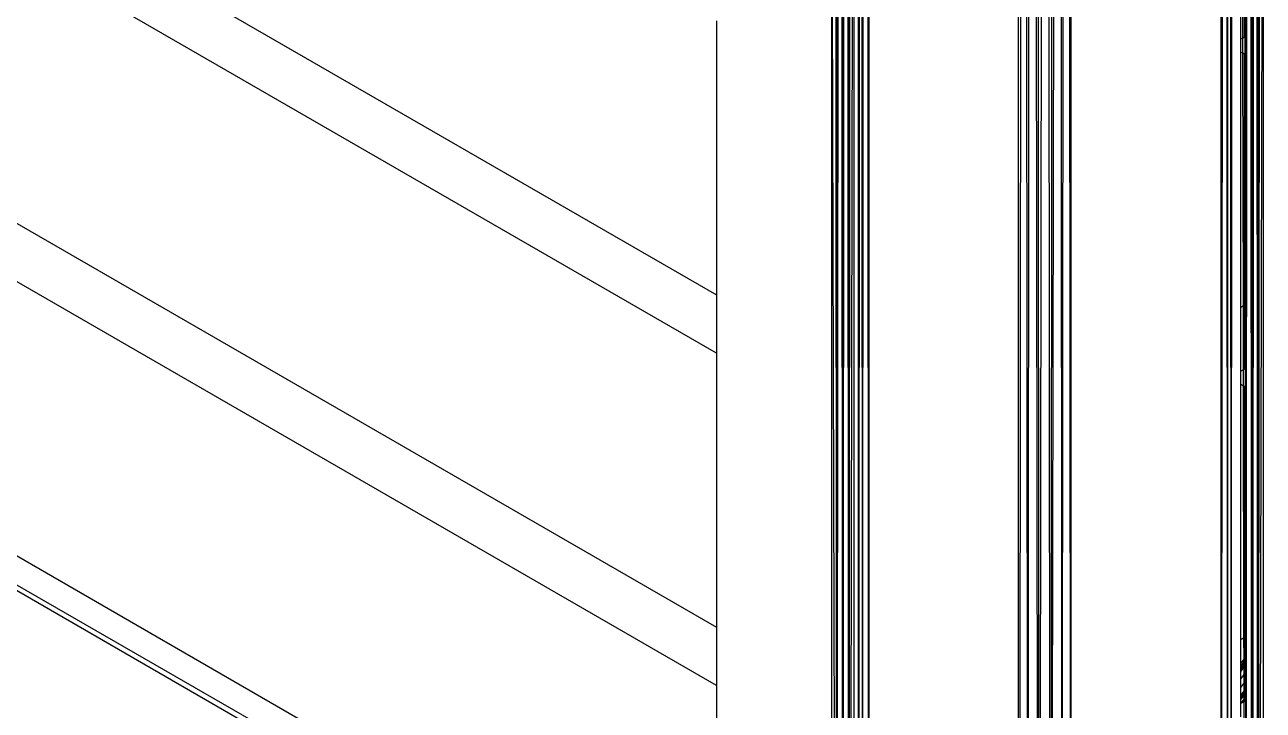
# Model space of a CAD drawing. Header units: inches. Extents: x 17 to 4615, y 5 to 3256.
# Drawn here: x 2699.6 to 2872.9, y 1673.3 to 1769.3 of the extents above; entities that cross this region are included whole.
import ezdxf

# ---------------------------------------------------------------- set-up
doc = ezdxf.new("R2010")
doc.units = ezdxf.units.IN
doc.header["$MEASUREMENT"] = 0

msp = doc.modelspace()

# ---------------------------------------------------------------- linework, layer by layer
for p, q in [((2838.69, 1525.02), (2838.69, 2259.86)), ((2839.42, 2259.44), (2838.69, 1525.02)), ((2839.42, 2259.44), (2840.01, 1524.46)), ((2840.01, 1524.46), (2840.3, 2258.93)), ((2840.3, 2258.93), (2841.55, 1524.17)), ((2841.55, 1524.17), (2841.3, 2258.36)), ((2842.37, 2257.74), (2841.55, 1524.17)), ((2842.37, 2257.74), (2843.18, 1524.17)), ((2843.43, 2257.13), (2843.18, 1524.17)), ((2843.18, 1524.17), (2844.43, 2256.55)), ((2844.43, 2256.55), (2844.73, 1524.46)), ((2844.73, 1524.46), (2845.31, 2256.04)), ((2845.31, 2256.04), (2846.04, 1525.02)), ((2846.04, 1525.02), (2846.04, 2255.62)), ((2816.3, 1540.5), (2816.24, 2242.66)), ((2816.3, 1540.5), (2816.65, 2242.94)), ((2816.34, 2242.63), (2816.3, 1540.5)), ((2816.65, 2242.94), (2816.8, 1537.86)), ((2816.8, 1537.86), (2817.14, 2243.29)), ((2817.18, 2243.33), (2817.76, 1537.1)), ((2817.76, 1537.1), (2817.76, 2243.53)), ((2866.97, 2243.53), (2866.97, 1537.1)), ((2867.58, 2243.18), (2866.97, 1537.1)), ((2867.58, 2243.18), (2867.93, 1537.86)), ((2867.93, 1537.86), (2868.07, 2242.9)), ((2868.07, 2242.9), (2868.43, 1541.32)), ((2868.39, 2242.72), (2868.43, 1541.32)), ((2868.5, 2242.65), (2868.43, 1541.32)), ((2813.65, 2240.84), (2813.24, 1539.85)), ((2813.65, 2240.84), (2814.08, 1539.75)), ((2814.08, 1539.75), (2814.51, 2241.29)), ((2814.08, 2241.04), (2814.08, 1539.75)), ((2814.51, 2241.29), (2814.92, 1553.51)), ((2814.93, 2241.59), (2814.92, 1553.51)), ((2813.24, 1539.85), (2813.23, 2240.68)), ((2812.85, 2228.86), (2813.24, 1539.85)), ((2814.95, 1553.49), (2815.32, 2230.28)), ((2870.94, 2230.22), (2870.52, 1683.67)), ((2872.59, 2229.27), (2872.2, 1540.25)), ((2871.82, 2183.17), (2871.36, 1540.83)), ((2815.64, 1891.22), (2814.95, 1553.49)), ((2815.64, 1891.22), (2815.64, 1540.12)), ((2571.54, 1861.33), (2796.4, 1731.51)), ((2796.4, 1723.34), (2571.54, 1853.17)), ((2872.91, 1851.81), (2872.2, 1540.25)), ((2872.91, 1851.81), (2872.91, 1540.53)), ((2812.53, 1540.12), (2812.53, 1820.28)), ((2813.24, 1539.85), (2812.53, 1820.28)), ((2571.54, 1814.79), (2796.4, 1684.97)), ((2870.41, 1730.15), (2870.45, 1811.64)), ((2796.4, 1676.8), (2571.54, 1806.63)), ((2869.8, 1767.35), (2869.8, 1776.33)), ((2870.05, 1767.5), (2870.04, 1776.47)), ((2870.3, 1767.64), (2870.3, 1776.62)), ((2870.39, 1767.69), (2870.39, 1776.67)), ((2870.52, 1776.75), (2870.52, 1767.76)), ((2871.22, 1768.17), (2871.21, 1777.15)), ((2871.36, 1777.23), (2871.36, 1768.25)), ((2872.07, 1768.66), (2872.06, 1777.64)), ((2872.11, 1777.67), (2872.1, 1768.68)), ((2872.2, 1768.74), (2872.2, 1777.72)), ((2796.4, 1769.88), (2796.4, 1731.51)), ((2571.54, 1768.25), (2796.4, 1638.43)), ((2870.05, 1767.5), (2870.3, 1767.64)), ((2870.3, 1767.64), (2870.39, 1767.69)), ((2870.39, 1767.69), (2870.52, 1767.76)), ((2870.39, 1765.13), (2870.39, 1767.69)), ((2870.52, 1767.76), (2870.52, 1765.06)), ((2871.22, 1768.17), (2871.36, 1768.25)), ((2871.22, 1764.66), (2871.22, 1768.17)), ((2871.36, 1768.25), (2871.36, 1764.58)), ((2872.07, 1768.66), (2872.1, 1768.68)), ((2872.07, 1764.17), (2872.07, 1768.66)), ((2872.1, 1768.68), (2872.2, 1768.74)), ((2872.1, 1768.68), (2872.1, 1764.15)), ((2872.2, 1764.09), (2872.2, 1768.74)), ((2869.8, 1767.35), (2870.05, 1767.5)), ((2869.8, 1765.47), (2869.8, 1767.35)), ((2870.06, 1765.33), (2870.05, 1767.5)), ((2571.54, 1764.17), (2796.4, 1634.35)), ((2870.06, 1765.33), (2869.8, 1765.47)), ((2869.8, 1729.79), (2869.8, 1765.47)), ((2870.3, 1765.19), (2870.06, 1765.33)), ((2870.13, 1729.98), (2870.06, 1765.33)), ((2870.3, 1730.08), (2870.3, 1765.19)), ((2870.39, 1765.13), (2870.3, 1765.19)), ((2870.52, 1765.06), (2870.39, 1765.13)), ((2870.41, 1730.15), (2870.39, 1765.13)), ((2870.52, 1765.06), (2870.44, 1683.62)), ((2871.24, 1730.62), (2871.22, 1764.66)), ((2871.36, 1764.58), (2871.22, 1764.66)), ((2871.36, 1764.58), (2871.36, 1730.69)), ((2872.1, 1764.15), (2872.07, 1764.17)), ((2872.08, 1748.73), (2872.07, 1764.17)), ((2872.1, 1764.15), (2872.08, 1748.73)), ((2872.2, 1764.09), (2872.1, 1764.15)), ((2796.4, 1633.53), (2570.84, 1763.76)), ((2872.2, 1731.18), (2872.2, 1764.09)), ((2872.09, 1731.11), (2872.08, 1748.73)), ((2796.4, 1731.51), (2796.4, 1723.34)), ((2869.8, 1729.79), (2870.13, 1729.98)), ((2869.8, 1720.81), (2869.8, 1729.79)), ((2870.13, 1729.98), (2870.3, 1730.08)), ((2870.15, 1721.01), (2870.13, 1729.98)), ((2870.3, 1730.08), (2870.41, 1730.15)), ((2870.3, 1721.1), (2870.3, 1730.08)), ((2870.41, 1730.15), (2870.52, 1730.21)), ((2870.42, 1721.17), (2870.41, 1730.15)), ((2871.24, 1730.62), (2871.36, 1730.69)), ((2871.25, 1721.65), (2871.24, 1730.62)), ((2871.36, 1730.69), (2871.36, 1721.71)), ((2872.09, 1731.11), (2872.2, 1731.18)), ((2872.09, 1722.13), (2872.09, 1731.11)), ((2872.2, 1722.2), (2872.2, 1731.18)), ((2796.4, 1723.34), (2796.4, 1684.97)), ((2870.15, 1721.01), (2869.8, 1720.81)), ((2870.3, 1721.1), (2870.15, 1721.01)), ((2870.15, 1718.73), (2870.15, 1721.01)), ((2870.42, 1721.17), (2870.3, 1721.1)), ((2870.52, 1721.22), (2870.42, 1721.17)), ((2870.42, 1718.58), (2870.42, 1721.17)), ((2871.36, 1721.71), (2871.25, 1721.65)), ((2871.25, 1718.1), (2871.25, 1721.65)), ((2871.36, 1721.71), (2871.36, 1718.04)), ((2872.2, 1722.2), (2872.09, 1722.13)), ((2872.1, 1717.61), (2872.09, 1722.13)), ((2872.2, 1717.55), (2872.2, 1722.2)), ((2869.8, 1718.93), (2869.8, 1720.81)), ((2870.15, 1718.73), (2869.8, 1718.93)), ((2869.8, 1683.25), (2869.8, 1718.93)), ((2870.3, 1718.65), (2870.15, 1718.73)), ((2870.22, 1683.5), (2870.15, 1718.73)), ((2870.42, 1718.58), (2870.3, 1718.65)), ((2870.3, 1683.54), (2870.3, 1718.65)), ((2870.52, 1718.52), (2870.42, 1718.58)), ((2870.44, 1683.62), (2870.42, 1718.58)), ((2871.27, 1684.1), (2871.25, 1718.1)), ((2871.36, 1718.04), (2871.25, 1718.1)), ((2871.36, 1718.04), (2871.36, 1684.15)), ((2872.2, 1717.55), (2872.1, 1717.61)), ((2872.11, 1684.59), (2872.1, 1717.61)), ((2872.2, 1684.64), (2872.2, 1717.55)), ((2796.4, 1684.97), (2796.4, 1676.8)), ((2872.11, 1684.59), (2872.2, 1684.64)), ((2872.12, 1683.24), (2872.11, 1684.59)), ((2872.2, 1683.36), (2872.2, 1684.64)), ((2869.8, 1683.25), (2870.22, 1683.5)), ((2869.8, 1679.91), (2869.8, 1683.25)), ((2870.22, 1683.5), (2870.3, 1683.54)), ((2870.23, 1680.53), (2870.22, 1683.5)), ((2870.3, 1683.54), (2870.44, 1683.62)), ((2870.3, 1680.62), (2870.3, 1683.54)), ((2870.44, 1683.62), (2870.52, 1683.67)), ((2870.44, 1683.62), (2870.44, 1680.83)), ((2870.52, 1683.67), (2870.52, 1680.94)), ((2871.27, 1684.1), (2871.36, 1684.15)), ((2871.27, 1682.02), (2871.27, 1684.1)), ((2871.36, 1684.15), (2871.36, 1682.15)), ((2872.2, 1683.36), (2872.12, 1683.24)), ((2872.12, 1682.88), (2872.12, 1683.24)), ((2872.2, 1683), (2872.12, 1682.88)), ((2872.12, 1682.67), (2872.12, 1682.88)), ((2872.2, 1682.79), (2872.12, 1682.67)), ((2872.2, 1683), (2872.2, 1683.36)), ((2872.2, 1682.79), (2872.2, 1683)), ((2872.2, 1682.52), (2872.2, 1682.79)), ((2871.36, 1682.15), (2871.27, 1682.02)), ((2871.27, 1681.66), (2871.27, 1682.02)), ((2871.36, 1681.79), (2871.27, 1681.66)), ((2871.27, 1681.45), (2871.27, 1681.66)), ((2871.36, 1681.57), (2871.27, 1681.45)), ((2871.27, 1681.19), (2871.27, 1681.45)), ((2871.27, 1681.19), (2871.36, 1681.32)), ((2871.27, 1681.03), (2871.27, 1681.19)), ((2871.27, 1681.03), (2871.36, 1681.15)), ((2871.36, 1681.05), (2871.27, 1680.93)), ((2871.27, 1680.93), (2871.27, 1681.03)), ((2871.36, 1682.15), (2871.36, 1681.79)), ((2871.36, 1681.79), (2871.36, 1681.57)), ((2871.36, 1681.57), (2871.36, 1681.32)), ((2871.36, 1681.32), (2871.36, 1681.15)), ((2871.36, 1681.15), (2871.36, 1681.05)), ((2871.36, 1681.05), (2871.36, 1680)), ((2872.12, 1682.4), (2872.12, 1682.67)), ((2872.12, 1682.4), (2872.2, 1682.52)), ((2872.12, 1682.24), (2872.12, 1682.4)), ((2872.12, 1682.24), (2872.2, 1682.36)), ((2872.2, 1682.27), (2872.12, 1682.14)), ((2872.12, 1682.14), (2872.12, 1682.24)), ((2872.12, 1681.1), (2872.12, 1682.14)), ((2872.2, 1681.22), (2872.12, 1681.1)), ((2872.12, 1679.82), (2872.12, 1681.1)), ((2872.2, 1682.36), (2872.2, 1682.52)), ((2872.2, 1682.27), (2872.2, 1682.36)), ((2872.2, 1681.22), (2872.2, 1682.27)), ((2872.2, 1679.94), (2872.2, 1681.22)), ((2870.23, 1680.53), (2869.8, 1679.91)), ((2870.23, 1680.17), (2869.8, 1679.55)), ((2870.23, 1679.95), (2869.8, 1679.33)), ((2869.8, 1679.55), (2869.8, 1679.91)), ((2869.8, 1679.08), (2870.23, 1679.7)), ((2869.8, 1679.33), (2869.8, 1679.55)), ((2869.8, 1678.91), (2870.23, 1679.53)), ((2870.23, 1679.44), (2869.8, 1678.82)), ((2869.8, 1679.08), (2869.8, 1679.33)), ((2870.3, 1680.62), (2870.23, 1680.53)), ((2870.23, 1680.17), (2870.23, 1680.53)), ((2870.3, 1680.26), (2870.23, 1680.17)), ((2870.23, 1679.95), (2870.23, 1680.17)), ((2870.3, 1680.05), (2870.23, 1679.95)), ((2870.23, 1679.7), (2870.23, 1679.95)), ((2870.23, 1679.7), (2870.3, 1679.79)), ((2870.23, 1679.53), (2870.23, 1679.7)), ((2870.23, 1679.53), (2870.3, 1679.62)), ((2870.3, 1679.53), (2870.23, 1679.44)), ((2870.23, 1679.44), (2870.23, 1679.53)), ((2870.24, 1678.39), (2870.23, 1679.44)), ((2870.44, 1680.83), (2870.3, 1680.62)), ((2870.3, 1680.26), (2870.3, 1680.62)), ((2870.44, 1680.47), (2870.3, 1680.26)), ((2870.3, 1680.05), (2870.3, 1680.26)), ((2870.44, 1680.25), (2870.3, 1680.05)), ((2870.3, 1679.79), (2870.3, 1680.05)), ((2870.3, 1679.79), (2870.44, 1680)), ((2870.3, 1679.62), (2870.44, 1679.83)), ((2870.3, 1679.62), (2870.3, 1679.79)), ((2870.44, 1679.73), (2870.3, 1679.53)), ((2870.3, 1679.53), (2870.3, 1679.62)), ((2870.3, 1678.48), (2870.3, 1679.53)), ((2870.52, 1680.94), (2870.44, 1680.83)), ((2870.44, 1680.83), (2870.44, 1680.47)), ((2870.52, 1680.58), (2870.44, 1680.47)), ((2870.44, 1680.47), (2870.44, 1680.25)), ((2870.52, 1680.36), (2870.44, 1680.25)), ((2870.44, 1680.25), (2870.44, 1680)), ((2870.44, 1680), (2870.52, 1680.11)), ((2870.44, 1680), (2870.44, 1679.83)), ((2870.44, 1679.83), (2870.52, 1679.94)), ((2870.52, 1679.84), (2870.44, 1679.73)), ((2870.44, 1679.83), (2870.44, 1679.73)), ((2870.44, 1679.73), (2870.44, 1678.69)), ((2870.52, 1680.94), (2870.52, 1680.58)), ((2870.52, 1680.58), (2870.52, 1680.36)), ((2870.52, 1680.36), (2870.52, 1680.11)), ((2870.52, 1680.11), (2870.52, 1679.94)), ((2870.52, 1679.94), (2870.52, 1679.84)), ((2870.52, 1679.84), (2870.52, 1678.79)), ((2871.27, 1679.88), (2871.27, 1680.93)), ((2871.36, 1680), (2871.27, 1679.88)), ((2871.27, 1678.61), (2871.27, 1679.88)), ((2871.36, 1680), (2871.36, 1678.73)), ((2872.12, 1679.82), (2872.2, 1679.94)), ((2872.12, 1678.71), (2872.12, 1679.82)), ((2872.2, 1678.83), (2872.2, 1679.94)), ((2869.8, 1678.91), (2869.8, 1679.08)), ((2869.8, 1678.82), (2869.8, 1678.91)), ((2869.8, 1677.77), (2869.8, 1678.82)), ((2870.24, 1678.39), (2869.8, 1677.77)), ((2869.8, 1676.5), (2869.8, 1677.77)), ((2870.3, 1678.48), (2870.24, 1678.39)), ((2870.24, 1677.12), (2870.24, 1678.39)), ((2870.44, 1678.69), (2870.3, 1678.48)), ((2870.3, 1677.21), (2870.3, 1678.48)), ((2870.52, 1678.79), (2870.44, 1678.69)), ((2870.44, 1678.69), (2870.44, 1677.41)), ((2870.44, 1677.41), (2870.52, 1677.52)), ((2870.52, 1678.79), (2870.52, 1677.52)), ((2870.52, 1677.52), (2870.52, 1676.41)), ((2871.27, 1678.61), (2871.36, 1678.73)), ((2871.27, 1677.5), (2871.27, 1678.61)), ((2871.27, 1677.5), (2871.36, 1677.62)), ((2871.36, 1678.73), (2871.36, 1677.62)), ((2871.36, 1677.62), (2871.36, 1677.44)), ((2872.12, 1678.71), (2872.2, 1678.83)), ((2872.12, 1678.53), (2872.12, 1678.71)), ((2872.12, 1678.53), (2872.2, 1678.65)), ((2872.12, 1678.43), (2872.2, 1678.55)), ((2872.12, 1678.43), (2872.12, 1678.53)), ((2872.12, 1678.21), (2872.12, 1678.43)), ((2872.2, 1678.33), (2872.12, 1678.21)), ((2872.12, 1678.17), (2872.2, 1678.28)), ((2872.12, 1678.17), (2872.12, 1678.21)), ((2872.12, 1677.64), (2872.12, 1678.17)), ((2872.2, 1677.76), (2872.12, 1677.64)), ((2872.12, 1676.31), (2872.12, 1677.64)), ((2872.2, 1678.65), (2872.2, 1678.83)), ((2872.2, 1678.55), (2872.2, 1678.65)), ((2872.2, 1678.33), (2872.2, 1678.55)), ((2872.2, 1678.28), (2872.2, 1678.33)), ((2872.2, 1677.76), (2872.2, 1678.28)), ((2872.2, 1676.42), (2872.2, 1677.76)), ((2796.4, 1676.8), (2796.4, 1638.43)), ((2869.8, 1676.5), (2870.24, 1677.12)), ((2869.8, 1675.38), (2869.8, 1676.5)), ((2869.8, 1675.38), (2870.24, 1676.01)), ((2869.8, 1675.2), (2870.24, 1675.83)), ((2870.24, 1677.12), (2870.3, 1677.21)), ((2870.24, 1676.01), (2870.24, 1677.12)), ((2870.24, 1676.01), (2870.3, 1676.09)), ((2870.24, 1675.83), (2870.24, 1676.01)), ((2870.24, 1675.83), (2870.3, 1675.91)), ((2870.24, 1675.73), (2870.24, 1675.83)), ((2870.24, 1675.73), (2870.3, 1675.81)), ((2870.3, 1677.21), (2870.44, 1677.41)), ((2870.3, 1676.09), (2870.3, 1677.21)), ((2870.3, 1676.09), (2870.44, 1676.3)), ((2870.3, 1675.91), (2870.44, 1676.12)), ((2870.3, 1675.91), (2870.3, 1676.09)), ((2870.3, 1675.81), (2870.44, 1676.02)), ((2870.3, 1675.81), (2870.3, 1675.91)), ((2870.3, 1675.59), (2870.3, 1675.81)), ((2870.44, 1675.8), (2870.3, 1675.59)), ((2870.44, 1677.41), (2870.44, 1676.3)), ((2870.44, 1676.3), (2870.52, 1676.41)), ((2870.44, 1676.3), (2870.44, 1676.12)), ((2870.44, 1676.12), (2870.52, 1676.23)), ((2870.44, 1676.02), (2870.52, 1676.13)), ((2870.44, 1676.12), (2870.44, 1676.02)), ((2870.44, 1676.02), (2870.44, 1675.8)), ((2870.52, 1675.91), (2870.44, 1675.8)), ((2870.44, 1675.76), (2870.52, 1675.86)), ((2870.44, 1675.8), (2870.44, 1675.76)), ((2870.52, 1676.41), (2870.52, 1676.23)), ((2870.52, 1676.23), (2870.52, 1676.13)), ((2870.52, 1676.13), (2870.52, 1675.91)), ((2870.52, 1675.91), (2870.52, 1675.86)), ((2870.52, 1675.86), (2870.52, 1675.34)), ((2871.27, 1677.32), (2871.27, 1677.5)), ((2871.27, 1677.32), (2871.36, 1677.44)), ((2871.27, 1677.22), (2871.36, 1677.34)), ((2871.27, 1677.22), (2871.27, 1677.32)), ((2871.27, 1677), (2871.27, 1677.22)), ((2871.36, 1677.12), (2871.27, 1677)), ((2871.27, 1676.95), (2871.36, 1677.07)), ((2871.27, 1676.95), (2871.27, 1677)), ((2871.27, 1676.43), (2871.27, 1676.95)), ((2871.36, 1676.55), (2871.27, 1676.43)), ((2871.28, 1675.12), (2871.27, 1676.43)), ((2871.36, 1677.44), (2871.36, 1677.34)), ((2871.36, 1677.34), (2871.36, 1677.12)), ((2871.36, 1677.12), (2871.36, 1677.07)), ((2871.36, 1677.07), (2871.36, 1676.55)), ((2871.36, 1675.17), (2871.36, 1676.55)), ((2872.12, 1676.31), (2872.2, 1676.42)), ((2872.12, 1675.61), (2872.12, 1676.31)), ((2872.2, 1675.66), (2872.2, 1676.42)), ((2869.8, 1675.1), (2870.24, 1675.73)), ((2870.24, 1675.51), (2869.8, 1674.88)), ((2869.8, 1674.84), (2870.24, 1675.47)), ((2869.8, 1675.2), (2869.8, 1675.38)), ((2869.8, 1675.1), (2869.8, 1675.2)), ((2869.8, 1674.88), (2869.8, 1675.1)), ((2870.24, 1674.94), (2869.8, 1674.31)), ((2869.8, 1674.84), (2869.8, 1674.88)), ((2869.8, 1674.31), (2869.8, 1674.84)), ((2870.24, 1674.53), (2869.8, 1674.27)), ((2869.8, 1674.27), (2869.8, 1674.31)), ((2869.8, 1672.39), (2869.8, 1674.27)), ((2870.24, 1675.51), (2870.24, 1675.73)), ((2870.3, 1675.59), (2870.24, 1675.51)), ((2870.24, 1675.47), (2870.3, 1675.55)), ((2870.24, 1675.47), (2870.24, 1675.51)), ((2870.24, 1674.94), (2870.24, 1675.47)), ((2870.3, 1675.02), (2870.24, 1674.94)), ((2870.24, 1674.53), (2870.24, 1674.94)), ((2870.3, 1674.56), (2870.24, 1674.53)), ((2870.25, 1672.14), (2870.24, 1674.53)), ((2870.3, 1675.55), (2870.44, 1675.76)), ((2870.3, 1675.55), (2870.3, 1675.59)), ((2870.3, 1675.02), (2870.3, 1675.55)), ((2870.44, 1675.23), (2870.3, 1675.02)), ((2870.3, 1674.56), (2870.3, 1675.02)), ((2870.44, 1674.64), (2870.3, 1674.56)), ((2870.44, 1675.76), (2870.44, 1675.23)), ((2870.52, 1675.34), (2870.44, 1675.23)), ((2870.44, 1675.23), (2870.44, 1674.64)), ((2870.52, 1674.68), (2870.44, 1674.64)), ((2870.44, 1674.64), (2870.44, 1672.02)), ((2870.52, 1675.34), (2870.52, 1674.68)), ((2870.52, 1674.68), (2870.52, 1671.98)), ((2871.36, 1675.17), (2871.28, 1675.12)), ((2871.28, 1671.54), (2871.28, 1675.12)), ((2871.36, 1675.17), (2871.36, 1671.5)), ((2872.2, 1675.66), (2872.12, 1675.61)), ((2872.12, 1671.05), (2872.12, 1675.61)), ((2872.2, 1671.01), (2872.2, 1675.66))]:
    msp.add_line(p, q)

doc.saveas('drawing.dxf')
